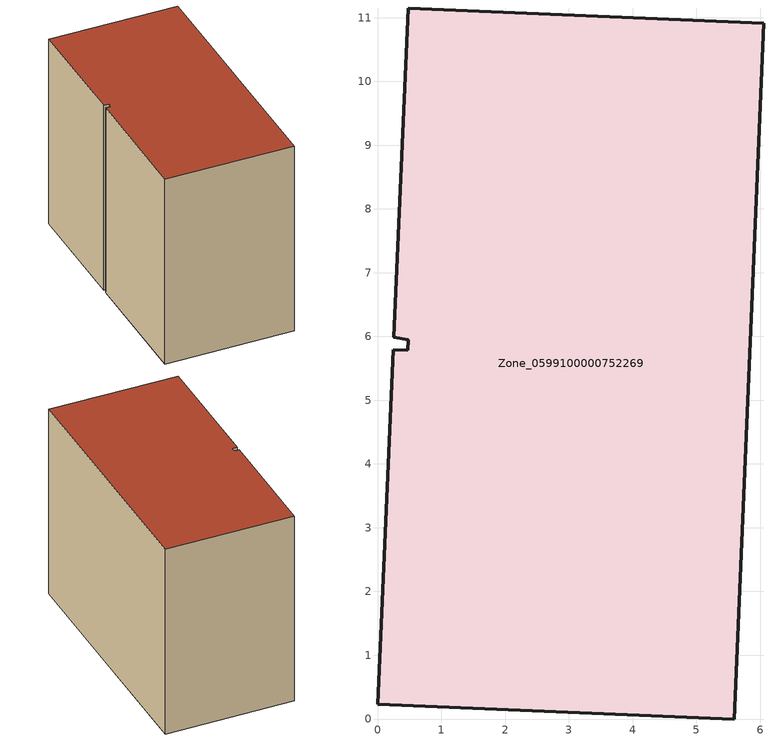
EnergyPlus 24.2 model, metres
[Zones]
Zone_0599100000752269
 floor ground (C_G): 0.25,5.99 0.48,11.15 6.06,10.91 5.59,0 0,0.23 0.24,5.79 0.47,5.78 0.48,5.95 z0.84
 wall outside (C_F): 0.25,5.99 0.48,5.95 0.47,5.78 0.24,5.79 0,0.23 5.59,0 6.06,10.91 0.48,11.15 0.25,5.99 z0.84:9.54
 roof outside (C_R): 0.48,11.15 0.25,5.99 0.48,5.95 0.47,5.78 0.24,5.79 0,0.23 5.59,0 6.06,10.91 z9.54
[BUILDING]
Pand.0599100000752269: North Axis=0; Terrain=City; Loads Convergence Tolerance Value=0.04; Temperature Convergence Tolerance Value=0.4; Solar Distribution=FullExterior; Maximum Number of Warmup Days=25; Minimum Number of Warmup Days=1
[Site:Location]
Rotterdam.The.Hague.AP_ZH_NLD Design_Conditions: Latitude=51.96; Longitude=4.45; Time Zone=1; Elevation=-4.5
[SITE:GROUNDTEMPERATURE:BUILDINGSURFACE]
18, 18, 18, 18, 18, 18, 18, 18, 18, 18, 18, 18
[MATERIAL] Thermal Absorptance=0.9; Solar Absorptance=0.7; Visible Absorptance=0.7
Name | Roughness | Thickness | Conductivity | Density | Specific Heat
G.TI.2006-2014 | MediumSmooth | 0.15 | 0.06 | 540 | 1210
F.TI.2006-2014 | Rough | 0.3 | 0.12 | 1920 | 840
R.TI.2006-2014 | MediumRough | 0.2 | 0.08 | 1500 | 1000
[CONSTRUCTION]
C_G: G.TI.2006-2014
C_F: F.TI.2006-2014
C_R: R.TI.2006-2014
[ZONE]
Zone_0599100000752269: Type=1; Multiplier=1; Ceiling Height=Autocalculate; Volume=Autocalculate; Floor Area=autocalculate; Part of Total Floor Area=Yes
[ZONEINFILTRATION:DESIGNFLOWRATE]
Infil_Zone_0599100000752269: Zone or ZoneList or Space or SpaceList=Zone_0599100000752269; Schedule=AlwaysOn; Design Flow Rate Calculation Method=Flow/Area; Flow Rate per Floor Area=0.0015; Constant Term Coefficient=1; Temperature Term Coefficient=0; Velocity Term Coefficient=0; Velocity Squared Term Coefficient=0
[HVACTEMPLATE:ZONE:IDEALLOADSAIRSYSTEM]
Zone_0599100000752269: Maximum Heating Supply Air Temperature=50; Minimum Cooling Supply Air Temperature=13; Maximum Heating Supply Air Humidity Ratio=0.0156; Minimum Cooling Supply Air Humidity Ratio=0.0077; Heating Limit=NoLimit; Cooling Limit=NoLimit; Dehumidification Control Type=ConstantSensibleHeatRatio; Cooling Sensible Heat Ratio=0.7; Dehumidification Setpoint=60; Humidification Control Type=None; Humidification Setpoint=30; Outdoor Air Method=None; Outdoor Air Flow Rate per Person=0.00944; Outdoor Air Flow Rate per Zone Floor Area=0; Outdoor Air Flow Rate per Zone=0; Demand Controlled Ventilation Type=None; Outdoor Air Economizer Type=NoEconomizer; Heat Recovery Type=None; Sensible Heat Recovery Effectiveness=0.7; Latent Heat Recovery Effectiveness=0.65
[ZONECONTROL:THERMOSTAT]
ThermostatControl_Zone_0599100000752269: Zone or ZoneList=Zone_0599100000752269; Control Type Schedule=DualSetpointControlType; Control 1=Thermostat_Zone_0599100000752269; Temperature Difference Between Cutout And Setpoint=0
[THERMOSTATSETPOINT:DUALSETPOINT]
Thermostat_Zone_0599100000752269: Heating Setpoint Temperature Schedule=HeatingSetpoint_Zone_0599100000752269; Cooling Setpoint Temperature Schedule=CoolingSetpoint_Zone_0599100000752269
[SCHEDULE:COMPACT]
HeatingSetpoint_Zone_0599100000752269: Through: 12/31, For: AllDays, Until: 24:00, 21
CoolingSetpoint_Zone_0599100000752269: Through: 12/31, For: AllDays, Until: 24:00, 24
DualSetpointControlType: Through: 12/31, For: AllDays, Until: 24:00, 4
AlwaysOn: Through: 12/31, For: AllDays, Until: 24:00, 1
